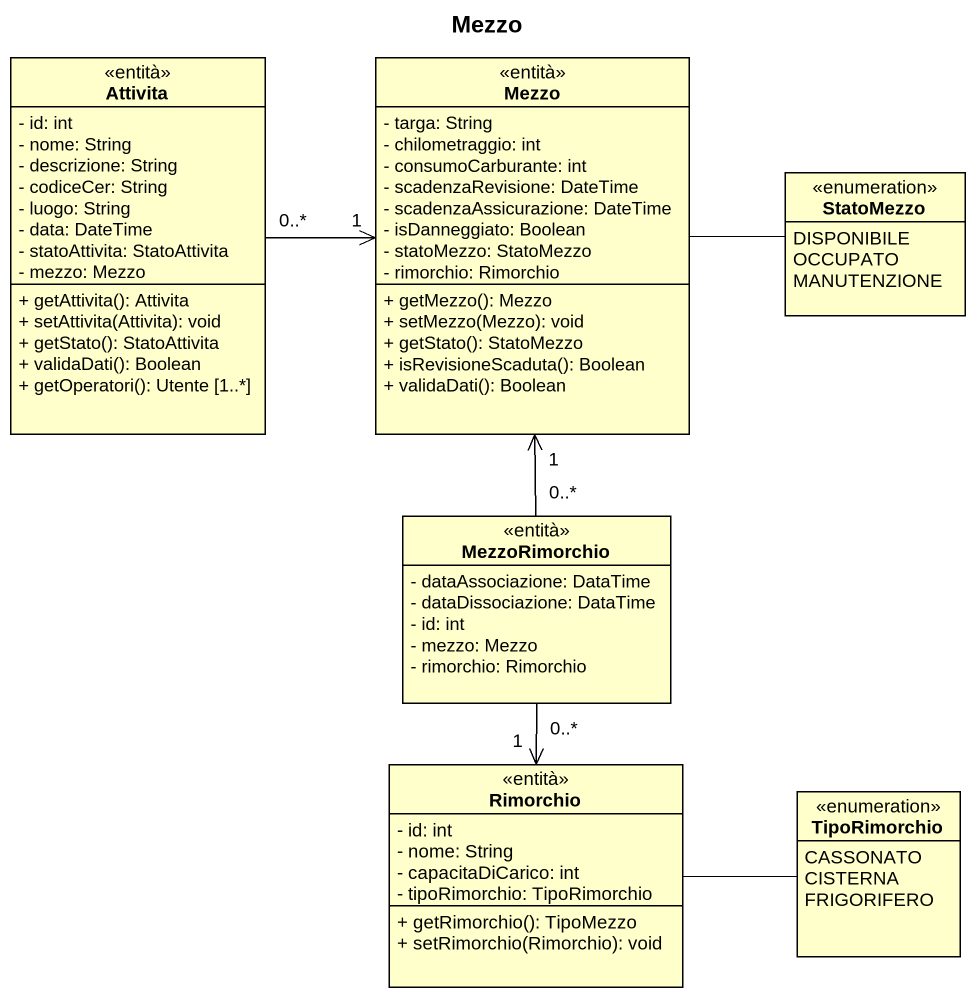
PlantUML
@startuml
title Mezzo
hide circle
hide empty members
skinparam classAttributeIconSize 0
class Attivita <<entità>> {
  - id: int
  - nome: String
  - descrizione: String
  - codiceCer: String
  - luogo: String
  - data: DateTime
  - statoAttivita: StatoAttivita
  - mezzo: Mezzo
  + getAttivita(): Attivita
  + setAttivita(Attivita): void
  + getStato(): StatoAttivita
  + validaDati(): Boolean
  + getOperatori(): Utente [1..*]
}
class Mezzo <<entità>> {
  - targa: String
  - chilometraggio: int
  - consumoCarburante: int
  - scadenzaRevisione: DateTime
  - scadenzaAssicurazione: DateTime
  - isDanneggiato: Boolean
  - statoMezzo: StatoMezzo
  - rimorchio: Rimorchio
  + getMezzo(): Mezzo
  + setMezzo(Mezzo): void
  + getStato(): StatoMezzo
  + isRevisioneScaduta(): Boolean
  + validaDati(): Boolean
}
enum StatoMezzo {
  DISPONIBILE
  OCCUPATO
  MANUTENZIONE
}
class MezzoRimorchio <<entità>> {
  - dataAssociazione: DataTime
  - dataDissociazione: DataTime
  - id: int
  - mezzo: Mezzo
  - rimorchio: Rimorchio
}
class Rimorchio <<entità>> {
  - id: int
  - nome: String
  - capacitaDiCarico: int
  - tipoRimorchio: TipoRimorchio
  + getRimorchio(): TipoMezzo
  + setRimorchio(Rimorchio): void
}
enum TipoRimorchio {
  CASSONATO
  CISTERNA
  FRIGORIFERO
}
Attivita "0..*" -right-> "1" Mezzo
Mezzo -right- StatoMezzo
MezzoRimorchio "0..*" -up-> "1" Mezzo
MezzoRimorchio "0..*" --> "1" Rimorchio
Rimorchio -right- TipoRimorchio
@enduml
